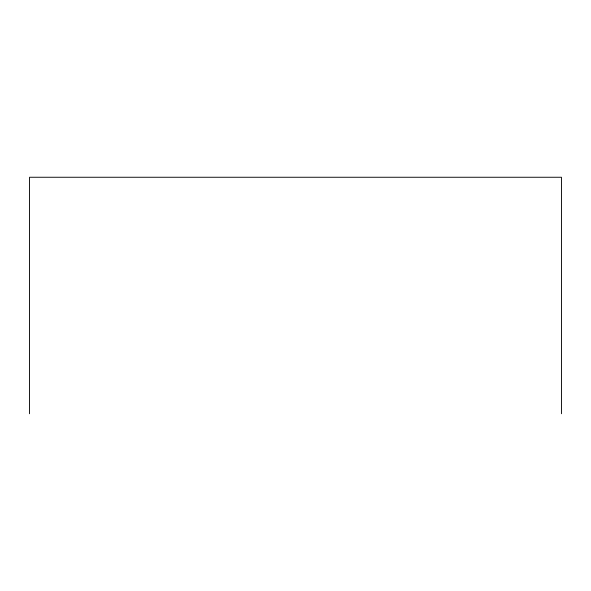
<?xml version="1.0" encoding="UTF-8"?>
<svg xmlns="http://www.w3.org/2000/svg" width="591" height="591" viewBox="0 0 591 591"><rect width="100%" height="100%" fill="white"/><g stroke="black" fill="none" stroke-linecap="round" stroke-linejoin="round"><path stroke-width="0.89" d="M561.45 413.744L561.45 177.256L29.55 177.256L29.55 413.744"/></g></svg>
